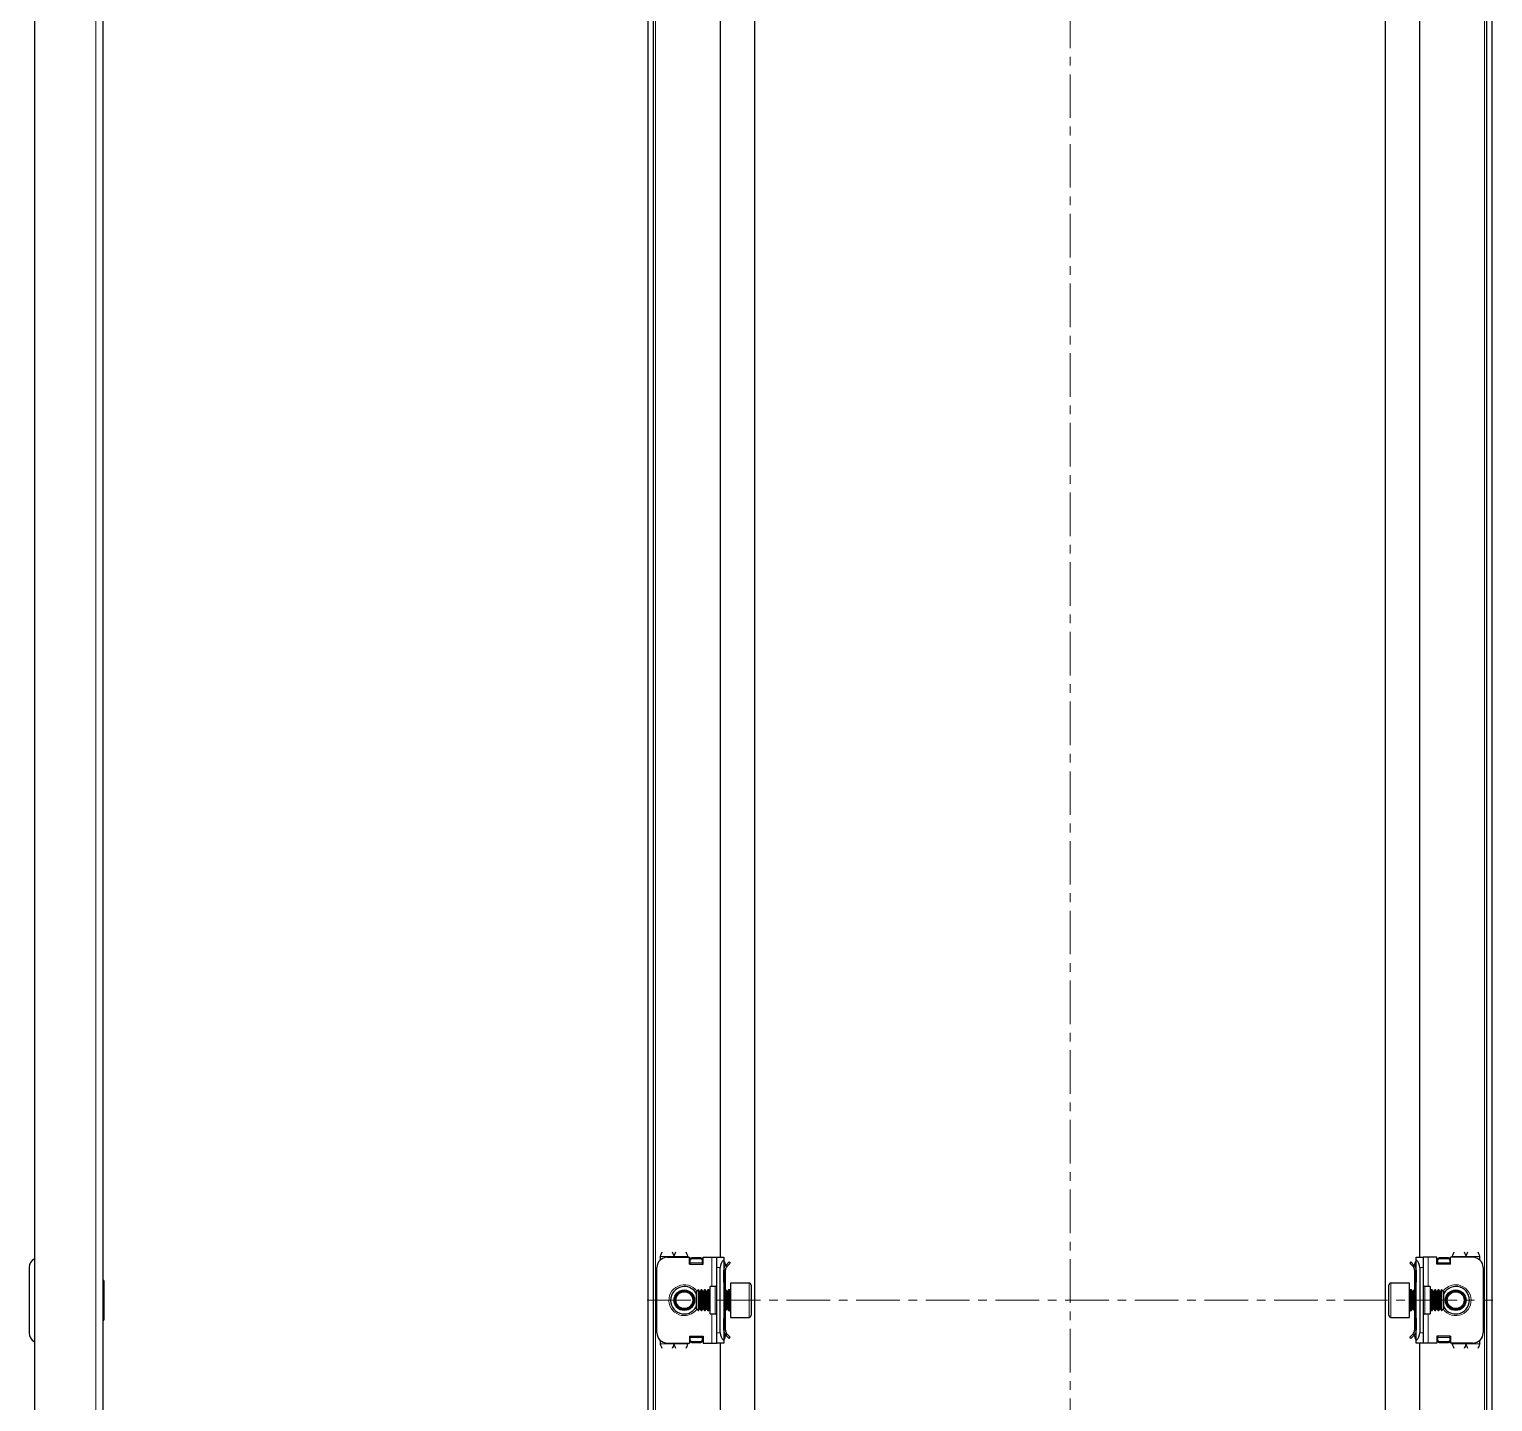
# Model space of a CAD drawing. Header units: millimetres. Extents: x 152 to 1107, y -492 to 1061.
# Drawn here: x 680.6 to 1107.4, y 260.5 to 660.6 of the extents above; entities that cross this region are included whole.
import ezdxf

# ---------------------------------------------------------------- set-up
doc = ezdxf.new("R2010")
doc.units = ezdxf.units.MM
doc.linetypes.add('CENTERX2', pattern=[20.32, 12.7, -2.54, 2.54, -2.54])
doc.layers.add('FORMAT', color=7, linetype='Continuous')

msp = doc.modelspace()

# ---------------------------------------------------------------- linework, layer by layer
at = {"color": 7, "linetype": 'Continuous', "lineweight": 25}
for p, q in [((682.08, 970.6), (682.08, -390.4)), ((861.14, -390.4), (861.14, 970.6)), ((862.64, -390.4), (862.64, 970.6)), ((1105.64, 970.6), (1105.64, -390.4)), ((1107.14, 970.6), (1107.14, -390.4)), ((702.08, 968.5), (702.08, -388.3)), ((892.14, 939.6), (892.14, -359.4)), ((1076.14, -359.4), (1076.14, 939.6)), ((882.14, 890.1), (882.14, 302.6)), ((1086.14, 302.6), (1086.14, 890.1)), ((680.58, 299.6), (680.58, 280.6)), ((863.64, 280.6), (863.64, 299.6)), ((864.64, 302.85), (864.64, 301.84)), ((866.64, 302.6), (873.14, 302.6)), ((872.64, 302.85), (872.64, 302.6)), ((873.14, 300.6), (873.14, 302.6)), ((873.34, 302.48), (873.14, 302.48)), ((873.14, 300.6), (877.14, 300.6)), ((873.34, 300.6), (873.34, 302.48)), ((873.39, 302.22), (873.89, 302.58)), ((873.89, 302.22), (873.39, 301.87)), ((873.39, 301.87), (873.39, 302.22)), ((873.39, 300.95), (873.39, 301.87)), ((873.39, 300.6), (873.39, 300.95)), ((873.89, 302.58), (873.89, 302.22)), ((873.89, 302.58), (876.39, 302.58)), ((873.89, 302.22), (876.39, 302.22)), ((876.39, 302.22), (876.39, 302.58)), ((876.39, 302.58), (876.89, 302.22)), ((876.89, 301.87), (876.39, 302.22)), ((876.89, 302.22), (876.89, 301.87)), ((876.89, 301.87), (876.89, 300.95)), ((876.89, 300.95), (876.89, 300.6)), ((877.14, 300.6), (877.14, 302.6)), ((877.14, 302.6), (879.64, 302.6)), ((879.64, 302.6), (881.14, 302.6)), ((881.14, 299.6), (881.14, 302.6)), ((881.14, 302.6), (883.14, 302.6)), ((881.14, 280.6), (881.14, 299.6)), ((882.14, 280.6), (882.14, 299.6)), ((883.14, 302.6), (883.14, 301.84)), ((883.14, 301.84), (883.14, 278.36)), ((883.14, 301.51), (883.34, 301.31)), ((883.64, 298.85), (883.14, 298.85)), ((883.14, 295.35), (883.14, 298.85)), ((883.64, 300.6), (883.64, 300.14)), ((883.64, 295.35), (883.64, 298.85)), ((883.72, 300.26), (884.7, 301.24)), ((884.08, 299.91), (883.72, 300.26)), ((884.08, 299.91), (885.05, 300.89)), ((884.7, 301.24), (885.05, 300.89)), ((1083.58, 301.24), (1083.22, 300.89)), ((1084.2, 299.91), (1083.22, 300.89)), ((1084.55, 300.26), (1083.58, 301.24)), ((1084.2, 299.91), (1084.55, 300.26)), ((1084.64, 300.6), (1084.64, 300.21)), ((1084.64, 298.85), (1085.14, 298.85)), ((1084.64, 298.85), (1084.64, 295.35)), ((1084.93, 301.31), (1085.14, 301.51)), ((1085.14, 302.6), (1087.14, 302.6)), ((1085.14, 301.84), (1085.14, 302.6)), ((1085.14, 278.36), (1085.14, 301.84)), ((1085.14, 298.85), (1085.14, 295.35)), ((1086.14, 299.6), (1086.14, 280.6)), ((1087.14, 302.6), (1087.14, 299.6)), ((1088.64, 302.6), (1087.14, 302.6)), ((1087.14, 299.6), (1087.14, 280.6)), ((1091.14, 302.6), (1088.64, 302.6)), ((1091.14, 300.6), (1091.14, 302.6)), ((1095.14, 300.6), (1091.14, 300.6)), ((1091.39, 302.22), (1091.89, 302.58)), ((1091.89, 302.22), (1091.39, 301.87)), ((1091.39, 301.87), (1091.39, 302.22)), ((1091.39, 300.95), (1091.39, 301.87)), ((1091.39, 300.6), (1091.39, 300.95)), ((1091.89, 302.58), (1091.89, 302.22)), ((1091.89, 302.58), (1094.39, 302.58)), ((1091.89, 302.22), (1094.39, 302.22)), ((1094.39, 302.22), (1094.39, 302.58)), ((1094.39, 302.58), (1094.89, 302.22)), ((1094.89, 301.87), (1094.39, 302.22)), ((1094.89, 302.22), (1094.89, 301.87)), ((1094.89, 301.87), (1094.89, 300.95)), ((1094.89, 300.95), (1094.89, 300.6)), ((1094.94, 302.48), (1094.94, 300.6)), ((1095.14, 302.48), (1094.94, 302.48)), ((1095.14, 300.6), (1095.14, 302.6)), ((1101.64, 302.6), (1095.14, 302.6)), ((1095.64, 302.6), (1095.64, 302.85)), ((1103.64, 301.84), (1103.64, 302.85)), ((1104.64, 299.6), (1104.64, 280.6)), ((702.34, 295.89), (702.08, 295.89)), ((702.34, 295.89), (702.34, 295.17)), ((702.34, 295.17), (702.34, 284.32)), ((883.64, 295.35), (883.14, 295.35)), ((883.64, 293.1), (883.64, 295.35)), ((890.54, 295.1), (885.14, 295.1)), ((885.14, 295.1), (885.14, 287.41)), ((1083.14, 295.1), (1077.74, 295.1)), ((1083.14, 285.1), (1083.14, 295.1)), ((1085.14, 295.35), (1084.64, 295.35)), ((1084.64, 295.35), (1084.64, 293.1)), ((875.69, 293.1), (875.14, 292.55)), ((875.14, 292.55), (875.14, 288.78)), ((875.75, 293.1), (875.69, 293.1)), ((875.69, 293.1), (875.69, 288.48)), ((876.14, 292.55), (875.75, 293.1)), ((875.75, 293.1), (875.75, 292.63)), ((875.75, 292.63), (875.75, 287.1)), ((876.52, 293.1), (876.14, 292.55)), ((876.14, 292.55), (876.14, 292.16)), ((876.14, 292.16), (876.14, 287.65)), ((876.75, 293.1), (876.52, 293.1)), ((876.52, 293.1), (876.52, 292.63)), ((876.52, 292.63), (876.52, 287.1)), ((877.14, 292.55), (876.75, 293.1)), ((876.75, 293.1), (876.75, 292.63)), ((876.75, 292.63), (876.75, 287.1)), ((877.52, 293.1), (877.14, 292.55)), ((877.14, 292.55), (877.14, 292.16)), ((877.14, 292.16), (877.14, 287.65)), ((877.75, 293.1), (877.52, 293.1)), ((877.52, 293.1), (877.52, 292.63)), ((877.52, 292.63), (877.52, 287.1)), ((878.14, 292.55), (877.75, 293.1)), ((877.75, 293.1), (877.75, 292.63)), ((877.75, 292.63), (877.75, 287.1)), ((878.52, 293.1), (878.14, 292.55)), ((878.14, 292.55), (878.14, 292.16)), ((878.14, 292.16), (878.14, 287.65)), ((878.75, 293.1), (878.52, 293.1)), ((878.52, 293.1), (878.52, 292.63)), ((878.52, 292.63), (878.52, 287.1)), ((879.14, 292.55), (878.75, 293.1)), ((878.75, 293.1), (878.75, 292.63)), ((878.75, 292.63), (878.75, 287.1)), ((880.64, 294.1), (879.14, 294.1)), ((879.14, 286.1), (879.14, 294.1)), ((883.52, 293.1), (883.14, 292.55)), ((883.75, 293.1), (883.52, 293.1)), ((883.52, 293.1), (883.52, 292.63)), ((883.52, 292.63), (883.52, 287.1)), ((884.14, 292.55), (883.75, 293.1)), ((883.75, 293.1), (883.75, 292.63)), ((883.75, 292.63), (883.75, 287.1)), ((884.52, 293.1), (884.14, 292.55)), ((884.14, 292.55), (884.14, 292.16)), ((884.14, 292.16), (884.14, 287.65)), ((884.89, 293.1), (884.52, 293.1)), ((884.52, 293.1), (884.52, 292.63)), ((884.52, 292.63), (884.52, 287.1)), ((891.14, 294.5), (891.14, 287.73)), ((1077.14, 285.7), (1077.14, 294.5)), ((1083.75, 293.1), (1083.39, 293.1)), ((1084.14, 292.55), (1083.75, 293.1)), ((1083.75, 292.63), (1083.75, 293.1)), ((1083.75, 287.1), (1083.75, 292.63)), ((1084.52, 293.1), (1084.14, 292.55)), ((1084.14, 292.16), (1084.14, 292.55)), ((1084.14, 287.65), (1084.14, 292.16)), ((1084.75, 293.1), (1084.52, 293.1)), ((1084.52, 292.63), (1084.52, 293.1)), ((1084.52, 287.1), (1084.52, 292.63)), ((1085.14, 292.55), (1084.75, 293.1)), ((1084.75, 292.63), (1084.75, 293.1)), ((1084.75, 287.1), (1084.75, 292.63)), ((1089.14, 294.1), (1087.64, 294.1)), ((1089.14, 294.1), (1089.14, 286.1)), ((1089.52, 293.1), (1089.14, 292.55)), ((1089.75, 293.1), (1089.52, 293.1)), ((1089.52, 292.63), (1089.52, 293.1)), ((1089.52, 287.1), (1089.52, 292.63)), ((1090.14, 292.55), (1089.75, 293.1)), ((1089.75, 292.63), (1089.75, 293.1)), ((1089.75, 287.1), (1089.75, 292.63)), ((1090.52, 293.1), (1090.14, 292.55)), ((1090.14, 292.16), (1090.14, 292.55)), ((1090.14, 287.65), (1090.14, 292.16)), ((1090.75, 293.1), (1090.52, 293.1)), ((1090.52, 292.63), (1090.52, 293.1)), ((1090.52, 287.1), (1090.52, 292.63)), ((1091.14, 292.55), (1090.75, 293.1)), ((1090.75, 292.63), (1090.75, 293.1)), ((1090.75, 287.1), (1090.75, 292.63)), ((1091.52, 293.1), (1091.14, 292.55)), ((1091.14, 292.16), (1091.14, 292.55)), ((1091.14, 287.65), (1091.14, 292.16)), ((1091.75, 293.1), (1091.52, 293.1)), ((1091.52, 292.63), (1091.52, 293.1)), ((1091.52, 287.1), (1091.52, 292.63)), ((1092.14, 292.55), (1091.75, 293.1)), ((1091.75, 292.63), (1091.75, 293.1)), ((1091.75, 287.1), (1091.75, 292.63)), ((1092.52, 293.1), (1092.14, 292.55)), ((1092.14, 292.16), (1092.14, 292.55)), ((1092.14, 287.65), (1092.14, 292.16)), ((1092.58, 293.1), (1092.52, 293.1)), ((1092.52, 292.63), (1092.52, 293.1)), ((1092.52, 287.1), (1092.52, 292.63)), ((1093.14, 292.55), (1092.58, 293.1)), ((1092.58, 287.1), (1092.58, 293.1)), ((1093.14, 287.65), (1093.14, 292.55)), ((875.14, 288.78), (875.14, 287.65)), ((875.14, 287.65), (875.69, 287.1)), ((875.69, 288.48), (875.69, 287.1)), ((875.69, 287.1), (875.75, 287.1)), ((875.75, 287.1), (876.14, 287.65)), ((876.14, 287.65), (876.52, 287.1)), ((876.52, 287.1), (876.75, 287.1)), ((876.75, 287.1), (877.14, 287.65)), ((877.14, 287.65), (877.52, 287.1)), ((877.52, 287.1), (877.75, 287.1)), ((877.75, 287.1), (878.14, 287.65)), ((878.14, 287.65), (878.52, 287.1)), ((878.52, 287.1), (878.75, 287.1)), ((878.75, 287.1), (879.14, 287.65)), ((879.14, 286.1), (880.64, 286.1)), ((883.14, 287.65), (883.52, 287.1)), ((883.52, 287.1), (883.75, 287.1)), ((883.64, 284.85), (883.64, 287.1)), ((883.75, 287.1), (884.14, 287.65)), ((884.14, 287.65), (884.52, 287.1)), ((884.52, 287.1), (884.89, 287.1)), ((885.14, 287.41), (885.14, 285.1)), ((891.14, 287.73), (891.14, 285.7)), ((1083.39, 287.1), (1083.75, 287.1)), ((1083.75, 287.1), (1084.14, 287.65)), ((1084.14, 287.65), (1084.52, 287.1)), ((1084.52, 287.1), (1084.75, 287.1)), ((1084.64, 287.1), (1084.64, 284.85)), ((1084.75, 287.1), (1085.14, 287.65)), ((1087.64, 286.1), (1089.14, 286.1)), ((1089.14, 287.65), (1089.52, 287.1)), ((1089.52, 287.1), (1089.75, 287.1)), ((1089.75, 287.1), (1090.14, 287.65)), ((1090.14, 287.65), (1090.52, 287.1)), ((1090.52, 287.1), (1090.75, 287.1)), ((1090.75, 287.1), (1091.14, 287.65)), ((1091.14, 287.65), (1091.52, 287.1)), ((1091.52, 287.1), (1091.75, 287.1)), ((1091.75, 287.1), (1092.14, 287.65)), ((1092.14, 287.65), (1092.52, 287.1)), ((1092.52, 287.1), (1092.58, 287.1)), ((1092.58, 287.1), (1093.14, 287.65)), ((702.08, 284.32), (702.34, 284.32)), ((883.14, 284.85), (883.64, 284.85)), ((883.14, 281.35), (883.14, 284.85)), ((883.64, 281.35), (883.64, 284.85)), ((885.14, 285.1), (890.54, 285.1)), ((1077.74, 285.1), (1083.14, 285.1)), ((1084.64, 284.85), (1085.14, 284.85)), ((1084.64, 284.85), (1084.64, 281.35)), ((1085.14, 284.85), (1085.14, 281.35)), ((864.64, 278.36), (864.64, 277.35)), ((866.64, 277.6), (873.14, 277.6)), ((872.64, 277.6), (872.64, 277.35)), ((873.14, 279.6), (873.14, 277.6)), ((873.14, 279.6), (877.14, 279.6)), ((873.14, 277.72), (873.34, 277.72)), ((873.34, 277.72), (873.34, 279.6)), ((873.39, 279.25), (873.39, 279.6)), ((873.39, 278.33), (873.39, 279.25)), ((873.39, 278.33), (873.89, 277.98)), ((873.39, 277.98), (873.39, 278.33)), ((873.89, 277.63), (873.39, 277.98)), ((876.39, 277.98), (873.89, 277.98)), ((873.89, 277.98), (873.89, 277.63)), ((876.39, 277.63), (873.89, 277.63)), ((876.39, 277.98), (876.89, 278.33)), ((876.39, 277.63), (876.39, 277.98)), ((876.89, 277.98), (876.39, 277.63)), ((876.89, 279.6), (876.89, 279.25)), ((876.89, 279.25), (876.89, 278.33)), ((876.89, 278.33), (876.89, 277.98)), ((877.14, 279.6), (877.14, 277.6)), ((877.14, 277.6), (879.64, 277.6)), ((879.64, 277.6), (881.14, 277.6)), ((881.14, 277.6), (881.14, 280.6)), ((883.14, 277.6), (881.14, 277.6)), ((882.14, 277.6), (882.14, -309.9)), ((883.64, 281.35), (883.14, 281.35)), ((883.34, 278.89), (883.14, 278.69)), ((883.14, 278.36), (883.14, 277.6)), ((883.64, 279.6), (883.64, 279.99)), ((884.08, 280.29), (883.72, 279.94)), ((883.72, 279.94), (884.7, 278.96)), ((884.08, 280.29), (885.05, 279.31)), ((884.7, 278.96), (885.05, 279.31)), ((1084.2, 280.29), (1083.22, 279.31)), ((1083.58, 278.96), (1083.22, 279.31)), ((1084.55, 279.94), (1083.58, 278.96)), ((1084.2, 280.29), (1084.55, 279.94)), ((1084.64, 281.35), (1085.14, 281.35)), ((1084.64, 279.6), (1084.64, 280.06)), ((1085.14, 278.69), (1084.93, 278.89)), ((1085.14, 277.6), (1085.14, 278.36)), ((1087.14, 277.6), (1085.14, 277.6)), ((1086.14, -309.9), (1086.14, 277.6)), ((1087.14, 280.6), (1087.14, 277.6)), ((1088.64, 277.6), (1087.14, 277.6)), ((1091.14, 277.6), (1088.64, 277.6)), ((1095.14, 279.6), (1091.14, 279.6)), ((1091.14, 279.6), (1091.14, 277.6)), ((1091.39, 279.25), (1091.39, 279.6)), ((1091.39, 278.33), (1091.39, 279.25)), ((1091.39, 278.33), (1091.89, 277.98)), ((1091.39, 277.98), (1091.39, 278.33)), ((1091.89, 277.63), (1091.39, 277.98)), ((1094.39, 277.98), (1091.89, 277.98)), ((1091.89, 277.98), (1091.89, 277.63)), ((1094.39, 277.63), (1091.89, 277.63)), ((1094.39, 277.98), (1094.89, 278.33)), ((1094.39, 277.63), (1094.39, 277.98)), ((1094.89, 277.98), (1094.39, 277.63)), ((1094.89, 279.6), (1094.89, 279.25)), ((1094.89, 279.25), (1094.89, 278.33)), ((1094.89, 278.33), (1094.89, 277.98)), ((1094.94, 279.6), (1094.94, 277.72)), ((1094.94, 277.72), (1095.14, 277.72)), ((1095.14, 279.6), (1095.14, 277.6)), ((1101.64, 277.6), (1095.14, 277.6)), ((1095.64, 277.35), (1095.64, 277.6)), ((1103.64, 277.35), (1103.64, 278.36))]:
    msp.add_line(p, q, dxfattribs=at)
at = {"color": 8, "linetype": 'Continuous', "lineweight": 18}
for p, q in [((699.98, 970.6), (699.98, -390.4)), ((863.24, -388.3), (863.24, 968.5)), ((1105.04, 968.5), (1105.04, -388.3)), ((864.64, 302.85), (868.64, 302.85)), ((868.64, 302.85), (872.64, 302.85)), ((876.89, 300.95), (873.39, 300.95)), ((879.64, 294.1), (879.64, 302.6)), ((882.14, 299.6), (881.14, 299.6)), ((883.14, 301.1), (883.34, 301.31)), ((883.14, 300.6), (883.64, 300.6)), ((1085.14, 300.6), (1084.64, 300.6)), ((1085.14, 301.1), (1084.93, 301.31)), ((1087.14, 299.6), (1086.14, 299.6)), ((1088.64, 302.6), (1088.64, 294.1)), ((1094.89, 300.95), (1091.39, 300.95)), ((1095.64, 302.85), (1099.64, 302.85)), ((1103.64, 302.85), (1099.64, 302.85)), ((890.54, 287.41), (890.54, 295.1)), ((1077.74, 295.1), (1077.74, 285.1)), ((880.64, 286.1), (880.64, 294.1)), ((884.89, 287.1), (884.89, 293.1)), ((1083.39, 293.1), (1083.39, 288.48)), ((1087.64, 294.1), (1087.64, 286.1)), ((879.64, 277.6), (879.64, 286.1)), ((890.54, 285.1), (890.54, 287.41)), ((1083.39, 288.48), (1083.39, 287.1)), ((1088.64, 286.1), (1088.64, 277.6)), ((873.39, 279.25), (876.89, 279.25)), ((881.14, 280.6), (882.14, 280.6)), ((883.14, 279.6), (883.64, 279.6)), ((883.14, 279.1), (883.34, 278.89)), ((1085.14, 279.6), (1084.64, 279.6)), ((1085.14, 279.1), (1084.93, 278.89)), ((1086.14, 280.6), (1087.14, 280.6)), ((1091.39, 279.25), (1094.89, 279.25)), ((864.64, 277.35), (868.64, 277.35)), ((872.64, 277.35), (868.64, 277.35)), ((1099.64, 277.35), (1095.64, 277.35)), ((1103.64, 277.35), (1099.64, 277.35))]:
    msp.add_line(p, q, dxfattribs=at)
at = {"color": 7, "linetype": 'Continuous', "lineweight": 25}
for centre, radius in [((871.64, 290.1), 3), ((871.64, 290.1), 2.76), ((871.64, 290.1), 2.45), ((1096.64, 290.1), 3), ((1096.64, 290.1), 2.76), ((1096.64, 290.1), 2.45)]:
    msp.add_circle(centre, radius, dxfattribs=at)
for centre, radius, start, end in [((683.58, 299.6), 3, 120, 180), ((866.64, 299.6), 3, 90, 180), ((885.14, 299.6), 3, 131.8103, 180), ((882.64, 300.6), 1, 360, 45), ((1085.64, 300.6), 1, 135, 180), ((1083.14, 299.6), 3, 360, 48.1897), ((1101.64, 299.6), 3, 360, 90), ((880.64, 294.6), 0.5, 270, 0), ((890.54, 294.5), 0.6, 0, 90), ((1077.74, 294.5), 0.6, 90, 180), ((1087.64, 294.6), 0.5, 180, 270), ((871.64, 290.1), 4, 90, 331.045), ((871.64, 290.1), 4, 28.955, 90), ((884.89, 293.35), 0.25, 270, 0), ((1083.39, 293.35), 0.25, 180, 270), ((1096.64, 290.1), 4, 270, 151.045), ((880.64, 285.6), 0.5, 0, 90), ((884.89, 286.85), 0.25, 0, 90), ((1083.39, 286.85), 0.25, 90, 180), ((1087.64, 285.6), 0.5, 90, 180), ((1096.64, 290.1), 4, 208.955, 270), ((890.54, 285.7), 0.6, 270, 360), ((1077.74, 285.7), 0.6, 180, 270), ((683.58, 280.6), 3, 180, 240), ((866.64, 280.6), 3, 180, 270), ((885.14, 280.6), 3, 180, 228.1897), ((882.64, 279.6), 1, 315, 360), ((1085.64, 279.6), 1, 180, 225), ((1083.14, 280.6), 3, 311.8103, 360), ((1101.64, 280.6), 3, 270, 360)]:
    msp.add_arc(centre, radius, start, end, dxfattribs=at)
at = {"color": 8, "linetype": 'Continuous', "lineweight": 18}
for centre, start, end in [((871.64, 290.1), 35.4622, 270), ((1096.64, 290.1), 215.4622, 90), ((1096.64, 290.1), 90, 144.5378), ((871.64, 290.1), 270, 324.5378)]:
    msp.add_arc(centre, 4.5, start, end, dxfattribs=at)
at = {"color": 7, "linetype": 'Continuous', "lineweight": 25}
for points, knots in [([(864.64, 302.85), (864.73, 303.09), (864.92, 303.58), (865.11, 303.98), (865.21, 304.17)], [0, 0, 0, 0, 0.502065, 1, 1, 1, 1]), ([(868.06, 304.16), (868.14, 304.01), (868.32, 303.66), (868.51, 303.17), (868.62, 302.89), (868.64, 302.85)], [0, 0, 0, 0, 0.415483, 0.917152, 1, 1, 1, 1]), ([(868.64, 302.85), (868.73, 303.09), (868.92, 303.58), (869.11, 303.98), (869.21, 304.17)], [0, 0, 0, 0, 0.502065, 1, 1, 1, 1]), ([(872.06, 304.16), (872.14, 304.01), (872.32, 303.66), (872.51, 303.17), (872.62, 302.89), (872.64, 302.85)], [0, 0, 0, 0, 0.415483, 0.917152, 1, 1, 1, 1]), ([(1095.64, 302.85), (1095.73, 303.09), (1095.92, 303.58), (1096.11, 303.98), (1096.21, 304.17)], [0, 0, 0, 0, 0.502065, 1, 1, 1, 1]), ([(1099.06, 304.16), (1099.14, 304.01), (1099.32, 303.66), (1099.51, 303.17), (1099.62, 302.89), (1099.64, 302.85)], [0, 0, 0, 0, 0.415483, 0.917152, 1, 1, 1, 1]), ([(1099.64, 302.85), (1099.73, 303.09), (1099.92, 303.58), (1100.11, 303.98), (1100.21, 304.17)], [0, 0, 0, 0, 0.502065, 1, 1, 1, 1]), ([(1103.06, 304.16), (1103.14, 304.01), (1103.32, 303.66), (1103.51, 303.17), (1103.62, 302.89), (1103.64, 302.85)], [0, 0, 0, 0, 0.4154826, 0.9171518, 1, 1, 1, 1]), ([(883.72, 300.26), (883.57, 300.08), (883.26, 299.7), (883.14, 299.17), (883.14, 298.89), (883.14, 298.85)], [0, 0, 0, 0, 0.461863, 0.923726, 1, 1, 1, 1]), ([(884.08, 299.91), (883.96, 299.76), (883.77, 299.53), (883.65, 299.15), (883.64, 298.95), (883.64, 298.85)], [0, 0, 0, 0, 0.485042, 0.738404, 1, 1, 1, 1]), ([(1084.64, 298.85), (1084.62, 299.04), (1084.58, 299.33), (1084.4, 299.68), (1084.26, 299.83), (1084.2, 299.91)], [0, 0, 0, 0, 0.485042, 0.738404, 1, 1, 1, 1]), ([(1085.14, 298.85), (1085.11, 299.09), (1085.06, 299.58), (1084.77, 300.03), (1084.58, 300.24), (1084.55, 300.26)], [0, 0, 0, 0, 0.461863, 0.923726, 1, 1, 1, 1]), ([(883.14, 281.35), (883.16, 281.11), (883.21, 280.63), (883.5, 280.17), (883.69, 279.96), (883.72, 279.94)], [0, 0, 0, 0, 0.461863, 0.923726, 1, 1, 1, 1]), ([(883.64, 281.35), (883.66, 281.16), (883.69, 280.87), (883.87, 280.52), (884.01, 280.37), (884.08, 280.29)], [0, 0, 0, 0, 0.485042, 0.738404, 1, 1, 1, 1]), ([(1084.2, 280.29), (1084.32, 280.44), (1084.5, 280.67), (1084.62, 281.05), (1084.63, 281.25), (1084.64, 281.35)], [0, 0, 0, 0, 0.4850424, 0.7384039, 1, 1, 1, 1]), ([(1084.55, 279.94), (1084.7, 280.13), (1085.01, 280.5), (1085.13, 281.03), (1085.14, 281.31), (1085.14, 281.35)], [0, 0, 0, 0, 0.461863, 0.923726, 1, 1, 1, 1]), ([(865.21, 276.04), (865.13, 276.2), (864.95, 276.54), (864.76, 277.03), (864.65, 277.31), (864.64, 277.35)], [0, 0, 0, 0, 0.415483, 0.917152, 1, 1, 1, 1]), ([(868.64, 277.35), (868.54, 277.11), (868.35, 276.62), (868.16, 276.22), (868.06, 276.03)], [0, 0, 0, 0, 0.502065, 1, 1, 1, 1]), ([(869.21, 276.04), (869.13, 276.2), (868.95, 276.54), (868.76, 277.03), (868.65, 277.31), (868.64, 277.35)], [0, 0, 0, 0, 0.415483, 0.917152, 1, 1, 1, 1]), ([(872.64, 277.35), (872.54, 277.11), (872.35, 276.62), (872.16, 276.22), (872.06, 276.03)], [0, 0, 0, 0, 0.502065, 1, 1, 1, 1]), ([(1096.21, 276.04), (1096.13, 276.2), (1095.95, 276.54), (1095.76, 277.03), (1095.65, 277.31), (1095.64, 277.35)], [0, 0, 0, 0, 0.415483, 0.917152, 1, 1, 1, 1]), ([(1099.64, 277.35), (1099.54, 277.11), (1099.35, 276.62), (1099.16, 276.22), (1099.06, 276.03)], [0, 0, 0, 0, 0.502065, 1, 1, 1, 1]), ([(1100.21, 276.04), (1100.13, 276.2), (1099.95, 276.54), (1099.76, 277.03), (1099.65, 277.31), (1099.64, 277.35)], [0, 0, 0, 0, 0.415483, 0.917152, 1, 1, 1, 1]), ([(1103.64, 277.35), (1103.54, 277.11), (1103.35, 276.62), (1103.16, 276.22), (1103.06, 276.03)], [0, 0, 0, 0, 0.5020654, 1, 1, 1, 1])]:
    msp.add_open_spline(points, degree=3, knots=knots, dxfattribs=at)
at = {"layer": 'FORMAT', "linetype": 'CENTERX2', "lineweight": 18}
for p, q in [((984.14, 972.6), (984.14, -392.4)), ((860.84, 290.1), (1107.44, 290.1))]:
    msp.add_line(p, q, dxfattribs=at)

doc.saveas('drawing.dxf')
